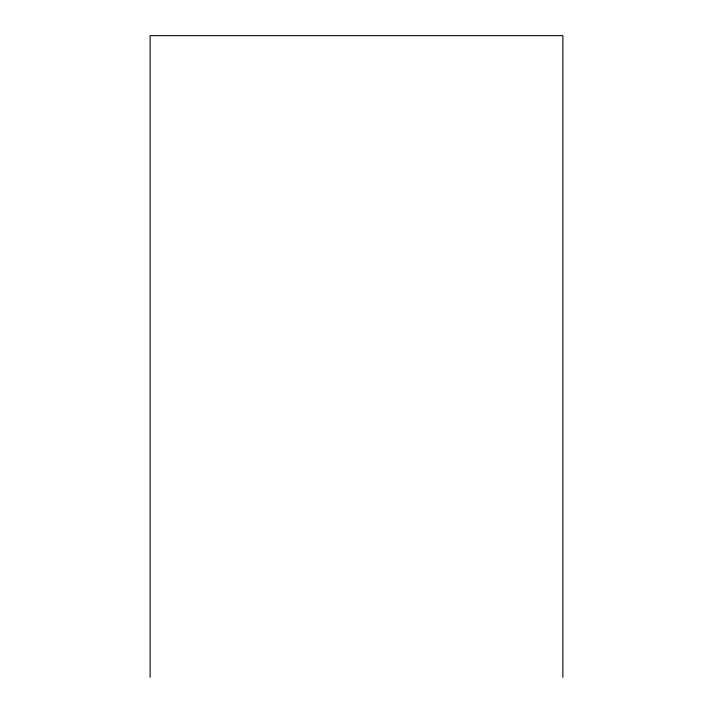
<?xml version="1.0" encoding="UTF-8"?>
<svg xmlns="http://www.w3.org/2000/svg" width="713" height="713" viewBox="0 0 713 713"><rect width="100%" height="100%" fill="white"/><g stroke="black" fill="none" stroke-linecap="round" stroke-linejoin="round"><path stroke-width="1.07" d="M562.887 677.35L562.887 35.65L150.113 35.65L150.113 677.35"/></g></svg>
